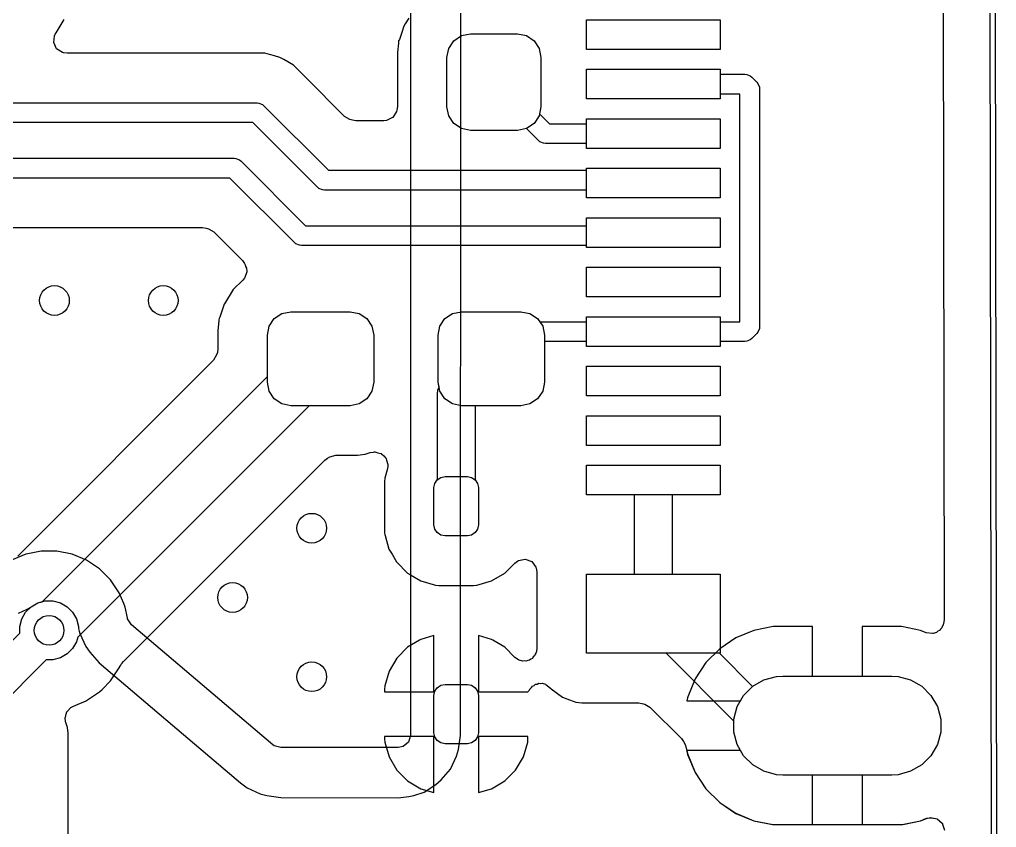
# Model space of a CAD drawing. Header units: millimetres. Extents: x 87.1 to 142.6, y -85.7 to -60.8.
# Drawn here: x 132.75 to 142.62, y -73.82 to -65.66 of the extents above; entities that cross this region are included whole.
import ezdxf

# ---------------------------------------------------------------- set-up
doc = ezdxf.new("R2010")
doc.units = ezdxf.units.MM
for name, color, linetype, true_color in [('B.Cu', 153, 'CONTINUOUS', 0x4d7fc4), ('B.Mask', 4, 'CONTINUOUS', 0x02ffee), ('Edge.Cuts', 254, 'CONTINUOUS', 0xd0d2cd), ('F.Cu', 13, 'CONTINUOUS', 0xc83434), ('F.Mask', 201, 'CONTINUOUS', 0xd864ff), ('F.Paste', 253, 'CONTINUOUS', 0xb4a09a)]:
    doc.layers.add(name, color=color, linetype=linetype, true_color=true_color)

msp = doc.modelspace()

# ---------------------------------------------------------------- linework, layer by layer
at = {"layer": 'B.Cu', "linetype": 'CONTINUOUS'}
for p, q in [((142.078247, -63.397415), (142.090156, -71.727216)), ((136.69996, -64.741144), (136.697362, -72.892846)), ((137.202862, -72.893007), (137.20546, -64.741305)), ((132.812248, -71.062014), (132.666578, -71.122352)), ((132.81226, -71.062011), (132.812248, -71.062014)), ((132.966905, -71.03125), (132.81226, -71.062011)), ((132.966908, -71.03125), (132.966905, -71.03125)), ((133.124592, -71.03125), (132.966908, -71.03125)), ((133.124595, -71.03125), (133.124592, -71.03125)), ((133.279239, -71.062011), (133.124595, -71.03125)), ((133.279251, -71.062014), (133.279239, -71.062011)), ((133.424922, -71.122352), (133.279251, -71.062014)), ((133.424935, -71.122359), (133.424922, -71.122352)), ((133.556038, -71.20996), (133.424935, -71.122359)), ((133.556042, -71.209963), (133.556038, -71.20996)), ((133.667536, -71.321457), (133.556042, -71.209963)), ((133.667539, -71.321461), (133.667536, -71.321457)), ((133.75514, -71.452564), (133.667539, -71.321461)), ((133.755147, -71.452577), (133.75514, -71.452564)), ((133.800401, -71.561832), (133.755147, -71.452577)), ((132.863122, -71.593744), (132.930945, -71.554586)), ((132.930945, -71.554586), (133.006592, -71.534317)), ((133.006592, -71.534317), (133.084908, -71.534317)), ((133.084908, -71.534317), (133.160555, -71.554586)), ((133.160555, -71.554586), (133.228378, -71.593744)), ((133.815487, -71.598253), (133.800401, -71.561832)), ((132.737933, -71.658007), (132.779247, -71.638239)), ((132.779247, -71.638239), (132.781681, -71.637109)), ((132.781681, -71.637109), (132.823407, -71.618314)), ((132.823407, -71.618314), (132.824774, -71.617444)), ((132.824774, -71.617444), (132.837768, -71.610241)), ((132.837768, -71.610241), (132.854748, -71.602117)), ((132.854748, -71.602117), (132.863122, -71.593744)), ((133.228378, -71.593744), (133.283756, -71.649122)), ((133.283756, -71.649122), (133.322914, -71.716945)), ((133.83664, -71.704596), (133.815487, -71.598253)), ((133.322914, -71.716945), (133.343183, -71.792592)), ((133.839655, -71.716587), (133.83664, -71.704596)), ((133.878056, -71.774957), (133.839655, -71.716587)), ((135.307445, -72.987004), (133.878056, -71.774957)), ((142.081292, -71.77548), (142.071672, -71.790494)), ((142.085183, -71.762158), (142.081292, -71.77548)), ((142.090156, -71.727216), (142.085183, -71.762158)), ((133.343183, -71.792592), (133.343183, -71.81357)), ((133.343183, -71.81357), (133.346397, -71.827855)), ((133.346397, -71.827855), (133.349414, -71.839852)), ((133.349414, -71.839852), (133.356181, -71.864182)), ((133.356181, -71.864182), (133.41735, -71.994416)), ((140.169304, -71.83243), (139.987334, -71.907803)), ((140.169343, -71.832421), (140.169304, -71.83243)), ((140.3625, -71.794), (140.169343, -71.832421)), ((140.362504, -71.794), (140.3625, -71.794)), ((140.761, -71.794), (140.362504, -71.794)), ((140.761, -72.294), (140.761, -71.794)), ((141.659495, -71.794), (141.261, -71.794)), ((141.261, -71.794), (141.261, -72.294)), ((141.659499, -71.794), (141.659495, -71.794)), ((141.852668, -71.832423), (141.659499, -71.794)), ((141.852676, -71.832425), (141.852668, -71.832423)), ((141.852679, -71.832426), (141.852676, -71.832425)), ((141.852681, -71.832427), (141.852679, -71.832426)), ((141.852684, -71.832428), (141.852681, -71.832427)), ((141.909657, -71.856026), (141.852684, -71.832428)), ((141.974926, -71.864177), (141.909657, -71.856026)), ((141.980084, -71.863428), (141.974926, -71.864177)), ((141.980088, -71.863427), (141.980084, -71.863428)), ((141.980089, -71.863426), (141.980088, -71.863427)), ((142.013935, -71.853437), (141.980089, -71.863426)), ((142.027393, -71.841742), (142.013935, -71.853437)), ((142.043602, -71.834312), (142.027393, -71.841742)), ((142.053219, -71.819299), (142.043602, -71.834312)), ((142.066674, -71.807608), (142.053219, -71.819299)), ((142.071672, -71.790494), (142.066674, -71.807608)), ((139.987308, -71.907818), (139.823534, -72.017249)), ((139.987325, -71.907808), (139.987308, -71.907818)), ((139.987334, -71.907803), (139.987325, -71.907808)), ((133.41735, -71.994416), (133.432373, -72.01725)), ((133.432373, -72.01725), (133.455752, -72.052787)), ((133.455752, -72.052787), (133.551129, -72.160508)), ((139.823527, -72.017255), (139.684255, -72.156527)), ((139.823533, -72.01725), (139.823527, -72.017255)), ((139.823534, -72.017249), (139.823533, -72.01725)), ((133.551129, -72.160508), (134.294219, -72.790609)), ((139.684249, -72.156534), (139.574818, -72.320308)), ((139.68425, -72.156533), (139.684249, -72.156534)), ((139.684255, -72.156527), (139.68425, -72.156533)), ((139.574803, -72.320334), (139.499431, -72.502303)), ((139.574808, -72.320325), (139.574803, -72.320334)), ((139.574818, -72.320308), (139.574808, -72.320325)), ((140.156619, -72.397323), (140.269658, -72.33206)), ((140.269658, -72.33206), (140.395737, -72.298278)), ((140.395737, -72.298278), (140.461, -72.294)), ((140.461, -72.294), (140.761, -72.294)), ((141.261, -72.294), (141.561, -72.294)), ((141.561, -72.294), (141.626263, -72.298278)), ((141.626263, -72.298278), (141.752342, -72.33206)), ((141.752342, -72.33206), (141.865381, -72.397323)), ((140.064323, -72.489619), (140.156619, -72.397323)), ((141.865381, -72.397323), (141.957677, -72.489619)), ((139.497048, -72.514284), (139.491137, -72.543999)), ((139.491137, -72.543999), (139.491138, -72.544)), ((139.491138, -72.544), (140.032926, -72.544)), ((139.499431, -72.502303), (139.497048, -72.514284)), ((140.032926, -72.544), (140.064323, -72.489619)), ((141.957677, -72.489619), (142.02294, -72.602658)), ((142.02294, -72.602658), (142.056722, -72.728737)), ((142.056722, -72.728737), (142.056722, -72.859263)), ((134.294219, -72.790609), (134.980508, -73.372547)), ((142.056722, -72.859263), (142.02294, -72.985342)), ((136.677656, -72.959879), (136.624838, -73.005617)), ((136.697362, -72.892846), (136.677656, -72.959879)), ((137.18234, -73.035416), (137.202862, -72.893007)), ((135.320568, -72.996722), (135.307445, -72.987004)), ((135.387601, -73.016428), (135.320568, -72.996722)), ((136.573322, -73.016806), (135.387601, -73.016428)), ((136.624838, -73.005617), (136.573322, -73.016806)), ((137.162634, -73.10245), (137.18234, -73.035417)), ((137.18234, -73.035417), (137.18234, -73.035416)), ((139.491138, -73.044), (139.497048, -73.073713)), ((140.032926, -73.044), (139.491138, -73.044)), ((140.064323, -73.098381), (140.032926, -73.044)), ((142.02294, -72.985342), (141.957677, -73.098381)), ((137.102822, -73.233309), (137.162634, -73.10245)), ((139.497048, -73.073713), (139.497048, -73.073715)), ((139.497048, -73.073715), (139.499431, -73.085695)), ((139.499431, -73.085695), (139.574803, -73.267664)), ((140.156619, -73.190677), (140.064323, -73.098381)), ((141.957677, -73.098381), (141.865381, -73.190677)), ((137.008568, -73.342014), (137.102822, -73.233309)), ((140.269658, -73.25594), (140.156619, -73.190677)), ((140.395737, -73.289722), (140.269658, -73.25594)), ((141.752342, -73.25594), (141.626263, -73.289722)), ((141.865381, -73.190677), (141.752342, -73.25594)), ((136.95575, -73.387752), (137.008568, -73.342014)), ((139.574803, -73.267664), (139.574808, -73.267673)), ((139.574808, -73.267673), (139.574818, -73.26769)), ((139.574818, -73.26769), (139.684249, -73.431464)), ((140.461, -73.294), (140.395737, -73.289722)), ((140.761, -73.294), (140.461, -73.294)), ((140.761, -73.794), (140.761, -73.294)), ((141.561, -73.294), (141.261, -73.294)), ((141.261, -73.294), (141.261, -73.794)), ((141.626263, -73.289722), (141.561, -73.294)), ((134.980508, -73.372547), (134.980516, -73.372553)), ((134.980516, -73.372553), (134.980518, -73.372555)), ((134.980518, -73.372555), (135.006612, -73.393243)), ((135.006612, -73.393243), (135.019735, -73.402961)), ((135.019735, -73.402961), (135.047138, -73.421888)), ((135.047138, -73.421888), (135.177997, -73.4817)), ((136.834686, -73.465502), (136.95575, -73.387752)), ((139.684249, -73.431464), (139.68425, -73.431465)), ((139.68425, -73.431465), (139.684255, -73.431471)), ((139.684255, -73.431471), (139.823527, -73.570743)), ((135.177997, -73.4817), (135.24503, -73.501406)), ((135.24503, -73.501406), (135.245031, -73.501406)), ((135.245031, -73.501406), (135.38744, -73.521928)), ((135.38744, -73.521928), (136.573161, -73.522306)), ((136.573161, -73.522306), (136.680612, -73.510789)), ((136.680612, -73.510789), (136.732128, -73.4996)), ((136.732128, -73.4996), (136.834686, -73.465502)), ((139.823527, -73.570743), (139.823533, -73.570748)), ((139.823533, -73.570748), (139.823537, -73.570751)), ((139.823537, -73.570751), (139.987315, -73.680185)), ((139.987315, -73.680185), (139.987328, -73.680192)), ((139.987328, -73.680192), (139.98733, -73.680192)), ((139.98733, -73.680192), (139.987334, -73.680195)), ((139.987334, -73.680195), (140.095669, -73.725068)), ((140.095669, -73.725068), (140.169306, -73.755569)), ((141.852685, -73.755571), (141.905258, -73.733794)), ((141.905258, -73.733794), (141.939444, -73.725068)), ((141.939444, -73.725068), (141.95325, -73.723584)), ((141.95325, -73.723584), (142.022008, -73.735988)), ((142.022008, -73.735988), (142.073143, -73.783592)), ((140.169306, -73.755569), (140.169318, -73.755572)), ((140.169318, -73.755572), (140.354862, -73.792479)), ((140.354862, -73.792479), (140.359533, -73.793408)), ((140.359533, -73.793408), (140.361768, -73.793909)), ((140.361768, -73.793909), (140.362506, -73.794)), ((140.362506, -73.794), (140.362508, -73.794)), ((140.362508, -73.794), (140.761, -73.794)), ((141.261, -73.794), (141.659492, -73.794)), ((141.659492, -73.794), (141.659493, -73.794)), ((141.659493, -73.794), (141.664401, -73.793203)), ((141.664401, -73.793203), (141.66713, -73.79248)), ((141.66713, -73.79248), (141.852681, -73.755572)), ((141.852681, -73.755572), (141.852685, -73.755571)), ((142.073143, -73.783592), (142.07583, -73.78812)), ((142.07583, -73.78812), (142.093193, -73.851224))]:
    msp.add_line(p, q, dxfattribs=at)
at = {"layer": 'B.Cu'}
for centre in [(133.1, -68.5), (134.2, -68.5), (135.7, -70.8), (134.9, -71.5), (133.04575, -71.83175), (135.7, -72.3)]:
    msp.add_circle(centre, 0.15, dxfattribs=at)
at = {"layer": 'B.Mask', "linetype": 'CONTINUOUS'}
for p, q in [((140.156619, -72.397323), (140.269658, -72.33206)), ((140.269658, -72.33206), (140.395737, -72.298278)), ((140.395737, -72.298278), (140.461, -72.294)), ((140.461, -72.294), (141.561, -72.294)), ((141.561, -72.294), (141.626263, -72.298278)), ((141.626263, -72.298278), (141.752342, -72.33206)), ((141.752342, -72.33206), (141.865381, -72.397323)), ((140.064323, -72.489619), (140.156619, -72.397323)), ((141.865381, -72.397323), (141.957677, -72.489619)), ((139.99906, -72.602658), (140.064323, -72.489619)), ((141.957677, -72.489619), (142.02294, -72.602658)), ((139.965278, -72.728737), (139.99906, -72.602658)), ((142.02294, -72.602658), (142.056722, -72.728737)), ((139.965278, -72.859263), (139.965278, -72.728737)), ((142.056722, -72.728737), (142.056722, -72.859263)), ((139.99906, -72.985342), (139.965278, -72.859263)), ((142.056722, -72.859263), (142.02294, -72.985342)), ((140.064323, -73.098381), (139.99906, -72.985342)), ((142.02294, -72.985342), (141.957677, -73.098381)), ((140.156619, -73.190677), (140.064323, -73.098381)), ((141.957677, -73.098381), (141.865381, -73.190677)), ((140.269658, -73.25594), (140.156619, -73.190677)), ((140.395737, -73.289722), (140.269658, -73.25594)), ((141.752342, -73.25594), (141.626263, -73.289722)), ((141.865381, -73.190677), (141.752342, -73.25594)), ((140.461, -73.294), (140.395737, -73.289722)), ((141.561, -73.294), (140.461, -73.294)), ((141.626263, -73.289722), (141.561, -73.294))]:
    msp.add_line(p, q, dxfattribs=at)
at = {"layer": 'Edge.Cuts', "linetype": 'CONTINUOUS'}
for p, q in [((142.569856, -74.663692), (142.551428, -61.774053)), ((142.601428, -61.773981), (142.619856, -74.66362))]:
    msp.add_line(p, q, dxfattribs=at)
at = {"layer": 'F.Cu', "linetype": 'CONTINUOUS'}
for p, q in [((136.679688, -65.649575), (136.645454, -65.705078)), ((133.115887, -65.796118), (133.196507, -65.659797)), ((136.630088, -65.729993), (136.605829, -65.803204)), ((136.630091, -65.729985), (136.630088, -65.729993)), ((136.645454, -65.705078), (136.630091, -65.729985)), ((138.476, -65.964), (138.476, -65.664)), ((138.476, -65.664), (139.826, -65.664)), ((139.826, -65.664), (139.826, -65.964)), ((133.093106, -65.892856), (133.101691, -65.826786)), ((133.101691, -65.826786), (133.108479, -65.810787)), ((133.108479, -65.810787), (133.115887, -65.796118)), ((136.605828, -65.803206), (136.586123, -65.862668)), ((136.605829, -65.803204), (136.605828, -65.803206)), ((137.135562, -65.876062), (137.212613, -65.824579)), ((137.212613, -65.824579), (137.3035, -65.8065)), ((137.3035, -65.8065), (137.7785, -65.8065)), ((137.7785, -65.8065), (137.869387, -65.824579)), ((137.869387, -65.824579), (137.946438, -65.876062)), ((133.122129, -65.956413), (133.093106, -65.892856)), ((136.575184, -65.900021), (136.5655, -65.994805)), ((136.575367, -65.896419), (136.575184, -65.900021)), ((136.57619, -65.890173), (136.575367, -65.896419)), ((136.577677, -65.875611), (136.57619, -65.890173)), ((136.586123, -65.862668), (136.577677, -65.875611)), ((137.084079, -65.953113), (137.135562, -65.876062)), ((137.946438, -65.876062), (137.997921, -65.953113)), ((133.180906, -65.994188), (133.122129, -65.956413)), ((133.192784, -65.997676), (133.180906, -65.994188)), ((133.227719, -66.0027), (133.192784, -65.997676)), ((133.227722, -66.0027), (133.227719, -66.002699)), ((133.227719, -66.002699), (133.227719, -66.0027)), ((135.058158, -66.0027), (133.227722, -66.0027)), ((135.058221, -66.002699), (135.058158, -66.0027)), ((135.225834, -66.002699), (135.058221, -66.002699)), ((135.225835, -66.002699), (135.225834, -66.002699)), ((135.274247, -66.015671), (135.225835, -66.002699)), ((135.32266, -66.028643), (135.274247, -66.015671)), ((135.378556, -66.04362), (135.32266, -66.028642)), ((135.32266, -66.028642), (135.32266, -66.028643)), ((135.378561, -66.043622), (135.378556, -66.04362)), ((135.41926, -66.067119), (135.378561, -66.043622)), ((136.5655, -65.994805), (136.5655, -66.541674)), ((137.066, -66.044), (137.084079, -65.953113)), ((137.066, -66.544), (137.066, -66.044)), ((137.997921, -65.953113), (138.016, -66.044)), ((138.016, -66.044), (138.016, -66.544)), ((139.826, -65.964), (138.476, -65.964)), ((135.41928, -66.067131), (135.41926, -66.067119)), ((135.515494, -66.12268), (135.41928, -66.067131)), ((135.515495, -66.122681), (135.515494, -66.12268)), ((135.605559, -66.212745), (135.515495, -66.122681)), ((135.638697, -66.245883), (135.605559, -66.212745)), ((135.638706, -66.245893), (135.638697, -66.245883)), ((136.032583, -66.639769), (135.638706, -66.245893)), ((138.476, -66.464), (138.476, -66.164)), ((138.476, -66.164), (139.826, -66.164)), ((139.826, -66.164), (139.826, -66.214)), ((139.826, -66.214), (140.076, -66.214)), ((140.076, -66.214), (140.095509, -66.215921)), ((140.095509, -66.215921), (140.131557, -66.230853)), ((140.131557, -66.230853), (140.146711, -66.243289)), ((140.146711, -66.243289), (140.196711, -66.29329)), ((140.196711, -66.29329), (140.209147, -66.308443)), ((140.209147, -66.308443), (140.224079, -66.344491)), ((140.224079, -66.344491), (140.226, -66.364)), ((140.026, -66.414), (139.826, -66.414)), ((139.826, -66.414), (139.826, -66.464)), ((140.026, -68.714), (140.026, -66.414)), ((140.226, -66.364), (140.226, -68.764)), ((130.6954, -66.5032), (135.146778, -66.5032)), ((135.146778, -66.5032), (135.166287, -66.505121)), ((135.166287, -66.505121), (135.202335, -66.520053)), ((135.202335, -66.520053), (135.217489, -66.532489)), ((135.217489, -66.532489), (135.868999, -67.184)), ((136.5655, -66.541674), (136.560477, -66.576608)), ((139.826, -66.464), (138.476, -66.464)), ((136.085328, -66.671065), (136.032583, -66.639769)), ((136.556074, -66.591603), (136.518329, -66.650355)), ((136.560477, -66.576608), (136.556074, -66.591603)), ((137.084079, -66.634887), (137.066, -66.544)), ((137.135562, -66.711938), (137.084079, -66.634887)), ((138.016, -66.544), (138.002133, -66.613711)), ((138.002133, -66.613711), (138.102422, -66.714)), ((135.105356, -66.7032), (130.6954, -66.7032)), ((135.756868, -67.354711), (135.105356, -66.7032)), ((136.11057, -66.678477), (136.085328, -66.671065)), ((136.145505, -66.6835), (136.11057, -66.678477)), ((136.145506, -66.6835), (136.145505, -66.683499)), ((136.145505, -66.683499), (136.145505, -66.6835)), ((136.428169, -66.6835), (136.145506, -66.6835)), ((136.454537, -66.680664), (136.428169, -66.6835)), ((136.462096, -66.679019), (136.454537, -66.680664)), ((136.51696, -66.651542), (136.462096, -66.679019)), ((136.518329, -66.650355), (136.51696, -66.651542)), ((137.212613, -66.763421), (137.135562, -66.711938)), ((138.102422, -66.714), (138.476, -66.714)), ((138.476, -66.714), (138.476, -66.664)), ((138.476, -66.664), (139.826, -66.664)), ((139.826, -66.664), (139.826, -66.964)), ((137.3035, -66.7815), (137.212613, -66.763421)), ((137.7785, -66.7815), (137.3035, -66.7815)), ((137.869063, -66.763485), (137.7785, -66.7815)), ((137.990289, -66.884711), (137.869063, -66.763485)), ((138.005443, -66.897147), (137.990289, -66.884711)), ((138.041491, -66.912079), (138.005443, -66.897147)), ((138.061, -66.914), (138.041491, -66.912079)), ((138.476, -66.914), (138.061, -66.914)), ((138.476, -66.964), (138.476, -66.914)), ((139.826, -66.964), (138.476, -66.964)), ((130.6954, -67.0632), (134.914818, -67.0632)), ((134.914818, -67.0632), (134.934327, -67.065121)), ((134.934327, -67.065121), (134.970375, -67.080053)), ((134.970375, -67.080053), (134.985529, -67.092489)), ((134.985529, -67.092489), (135.637039, -67.744)), ((135.868999, -67.184), (138.476, -67.184)), ((138.476, -67.184), (138.476, -67.164)), ((138.476, -67.164), (139.826, -67.164)), ((139.826, -67.164), (139.826, -67.464)), ((134.873396, -67.2632), (130.6954, -67.2632)), ((135.524908, -67.914711), (134.873396, -67.2632)), ((135.772021, -67.367148), (135.756868, -67.354711)), ((135.808069, -67.382079), (135.772021, -67.367148)), ((135.827578, -67.384), (135.808069, -67.382079)), ((138.476, -67.384), (135.827578, -67.384)), ((138.476, -67.464), (138.476, -67.384)), ((139.826, -67.464), (138.476, -67.464)), ((138.476, -67.744), (138.476, -67.664)), ((138.476, -67.664), (139.826, -67.664)), ((139.826, -67.664), (139.826, -67.964)), ((132.322653, -67.7637), (134.596891, -67.7637)), ((134.596891, -67.7637), (134.631823, -67.768721)), ((134.631823, -67.768721), (134.657067, -67.776134)), ((134.657067, -67.776134), (134.709813, -67.80743)), ((134.709813, -67.80743), (134.999056, -68.096674)), ((135.637039, -67.744), (138.476, -67.744)), ((135.540061, -67.927148), (135.524908, -67.914711)), ((135.576109, -67.942079), (135.540061, -67.927148)), ((135.595618, -67.944), (135.576109, -67.942079)), ((138.476, -67.944), (135.595618, -67.944)), ((138.476, -67.964), (138.476, -67.944)), ((139.826, -67.964), (138.476, -67.964)), ((134.999056, -68.096674), (135.020206, -68.124927)), ((135.020206, -68.124927), (135.027699, -68.138649)), ((135.042424, -68.208722), (135.023055, -68.266921)), ((135.027699, -68.138649), (135.031488, -68.156066)), ((135.031488, -68.156066), (135.040033, -68.171712)), ((135.040033, -68.171712), (135.042553, -68.206917)), ((135.042553, -68.206917), (135.042424, -68.208722)), ((138.476, -68.464), (138.476, -68.164)), ((138.476, -68.164), (139.826, -68.164)), ((139.826, -68.164), (139.826, -68.464)), ((135.002238, -68.294072), (134.906659, -68.389651)), ((135.018872, -68.27343), (135.002238, -68.294072)), ((135.023055, -68.266921), (135.018872, -68.27343)), ((134.906659, -68.389651), (134.817931, -68.533502)), ((139.826, -68.464), (138.476, -68.464)), ((134.802097, -68.578718), (134.772124, -68.669167)), ((134.816088, -68.536493), (134.802097, -68.578715)), ((134.802097, -68.578715), (134.802097, -68.578718)), ((134.816091, -68.536485), (134.816088, -68.536493)), ((134.817931, -68.533502), (134.816091, -68.536485)), ((135.398613, -68.631079), (135.4895, -68.613)), ((135.4895, -68.613), (136.0895, -68.613)), ((136.0895, -68.613), (136.180387, -68.631079)), ((137.123613, -68.631079), (137.2145, -68.613)), ((137.2145, -68.613), (137.8145, -68.613)), ((137.8145, -68.613), (137.905387, -68.631079)), ((134.761184, -68.706521), (134.7515, -68.801305)), ((134.761367, -68.702919), (134.761184, -68.706521)), ((134.76219, -68.696673), (134.761367, -68.702919)), ((134.763677, -68.682112), (134.76219, -68.696673)), ((134.772124, -68.669167), (134.763677, -68.682112)), ((135.270079, -68.759613), (135.321562, -68.682562)), ((135.321562, -68.682562), (135.398613, -68.631079)), ((136.180387, -68.631079), (136.257438, -68.682562)), ((136.257438, -68.682562), (136.308921, -68.759613)), ((136.995079, -68.759613), (137.046562, -68.682562)), ((137.046562, -68.682562), (137.123613, -68.631079)), ((137.905387, -68.631079), (137.982438, -68.682562)), ((137.982438, -68.682562), (138.003444, -68.714)), ((138.003444, -68.714), (138.476, -68.714)), ((138.476, -68.714), (138.476, -68.664)), ((138.476, -68.664), (139.826, -68.664)), ((139.826, -68.664), (139.826, -68.714)), ((139.826, -68.714), (140.026, -68.714)), ((134.7515, -68.801305), (134.7515, -68.989782)), ((135.252, -68.8505), (135.270079, -68.759613)), ((136.308921, -68.759613), (136.327, -68.8505)), ((136.977, -68.8505), (136.995079, -68.759613)), ((140.224079, -68.783509), (140.209147, -68.819557)), ((140.226, -68.764), (140.224079, -68.783509)), ((135.252, -69.26629), (135.252, -68.8505)), ((136.327, -68.8505), (136.327, -69.3255)), ((136.977, -69.3255), (136.977, -68.8505)), ((140.095509, -68.912079), (140.076, -68.914)), ((140.131557, -68.897147), (140.095509, -68.912079)), ((140.146711, -68.884711), (140.131557, -68.897147)), ((140.196711, -68.83471), (140.146711, -68.884711)), ((140.209147, -68.819557), (140.196711, -68.83471)), ((134.7515, -68.989785), (134.746476, -69.024719)), ((134.7515, -68.989782), (134.751499, -68.989784)), ((134.751499, -68.989784), (134.7515, -68.989785)), ((138.476, -68.914), (138.052, -68.914)), ((138.052, -68.914), (138.052, -69.3255)), ((138.476, -68.964), (138.476, -68.914)), ((139.826, -68.964), (138.476, -68.964)), ((140.076, -68.914), (139.826, -68.914)), ((139.826, -68.914), (139.826, -68.964)), ((134.707769, -69.102704), (132.72943, -71.081042)), ((134.739064, -69.04996), (134.707769, -69.102704)), ((134.746476, -69.024719), (134.739064, -69.04996)), ((138.476, -69.464), (138.476, -69.164)), ((138.476, -69.164), (139.826, -69.164)), ((139.826, -69.164), (139.826, -69.464)), ((132.975694, -71.542595), (135.252, -69.26629)), ((136.327, -69.3255), (136.308921, -69.416387)), ((136.9695, -69.4425), (136.97316, -69.405335)), ((136.97316, -69.405335), (136.986482, -69.373171)), ((136.986482, -69.373171), (136.977, -69.3255)), ((138.052, -69.3255), (138.033921, -69.416387)), ((136.257438, -69.493438), (136.180387, -69.544921)), ((136.308921, -69.416387), (136.257438, -69.493438)), ((136.9695, -70.309914), (136.9695, -69.4425)), ((137.982438, -69.493438), (137.905387, -69.544921)), ((138.033921, -69.416387), (137.982438, -69.493438)), ((139.826, -69.464), (138.476, -69.464)), ((135.67371, -69.563), (133.334904, -71.901805)), ((136.0895, -69.563), (135.67371, -69.563)), ((136.180387, -69.544921), (136.0895, -69.563)), ((137.8145, -69.563), (137.3505, -69.563)), ((137.3505, -69.563), (137.3505, -70.309914)), ((137.905387, -69.544921), (137.8145, -69.563)), ((138.476, -69.964), (138.476, -69.664)), ((138.476, -69.664), (139.826, -69.664)), ((139.826, -69.664), (139.826, -69.964)), ((139.826, -69.964), (138.476, -69.964)), ((135.832103, -70.112419), (135.860354, -70.091272)), ((135.860354, -70.091272), (135.883444, -70.078665)), ((135.883444, -70.078665), (135.942867, -70.063499)), ((135.942867, -70.063499), (136.13867, -70.063499)), ((136.13867, -70.063499), (136.138676, -70.063499)), ((136.138676, -70.063499), (136.138684, -70.063498)), ((136.138684, -70.063498), (136.138687, -70.063498)), ((136.138687, -70.063498), (136.162925, -70.061022)), ((136.162925, -70.061022), (136.239753, -70.053174)), ((136.239753, -70.053174), (136.289079, -70.036827)), ((136.289079, -70.036827), (136.323693, -70.030613)), ((136.323693, -70.030613), (136.33446, -70.030243)), ((136.33446, -70.030243), (136.334559, -70.030228)), ((136.334559, -70.030228), (136.33795, -70.030109)), ((136.33795, -70.030109), (136.368652, -70.037958)), ((136.368652, -70.037958), (136.399726, -70.044118)), ((136.399726, -70.044118), (136.402247, -70.046547)), ((136.402247, -70.046547), (136.405643, -70.047416)), ((136.405643, -70.047416), (136.42723, -70.070622)), ((136.42723, -70.070622), (136.445376, -70.088107)), ((136.445376, -70.088107), (136.446767, -70.087214)), ((136.446767, -70.087214), (136.449302, -70.091159)), ((136.449302, -70.091159), (136.449601, -70.092179)), ((136.449601, -70.092179), (136.450038, -70.0926)), ((136.450202, -70.092888), (136.449865, -70.093079)), ((136.449865, -70.093079), (136.450669, -70.095818)), ((136.450038, -70.0926), (136.450202, -70.092888)), ((136.450669, -70.095818), (136.453232, -70.098573)), ((133.796454, -72.148068), (135.832103, -70.112419)), ((136.453232, -70.098573), (136.45601, -70.114011)), ((136.45601, -70.114011), (136.468983, -70.1582)), ((136.465314, -70.192753), (136.461628, -70.209877)), ((136.467746, -70.175662), (136.465314, -70.192753)), ((136.468983, -70.1582), (136.467746, -70.175662)), ((138.476, -70.464), (138.476, -70.164)), ((138.476, -70.164), (139.826, -70.164)), ((139.826, -70.164), (139.826, -70.464)), ((136.437234, -70.293846), (136.4345, -70.328583)), ((136.437236, -70.293837), (136.437234, -70.293843)), ((136.437234, -70.293843), (136.437234, -70.293846)), ((136.461628, -70.209877), (136.437236, -70.293837)), ((136.4345, -70.328583), (136.4345, -70.827407)), ((136.935, -70.3905), (136.943564, -70.347448)), ((136.935, -70.7655), (136.935, -70.3905)), ((136.943564, -70.347448), (136.96795, -70.31095)), ((136.96795, -70.31095), (136.9695, -70.309914)), ((137.3505, -70.309914), (137.35205, -70.31095)), ((137.35205, -70.31095), (137.376436, -70.347448)), ((137.376436, -70.347448), (137.385, -70.3905)), ((137.385, -70.3905), (137.385, -70.7655)), ((138.9605, -70.464), (138.476, -70.464)), ((138.9605, -71.264), (138.9605, -70.464)), ((139.826, -70.464), (139.3415, -70.464)), ((139.3415, -70.464), (139.3415, -71.264)), ((136.943564, -70.808552), (136.935, -70.7655)), ((137.385, -70.7655), (137.376436, -70.808552)), ((136.4345, -70.827407), (136.436328, -70.850646)), ((136.436328, -70.850646), (136.436329, -70.850652)), ((136.436329, -70.850652), (136.437234, -70.862152)), ((136.437234, -70.862152), (136.437234, -70.862155)), ((136.437234, -70.862155), (136.437235, -70.862156)), ((136.437235, -70.862156), (136.440812, -70.874471)), ((136.440812, -70.874471), (136.440814, -70.874477)), ((136.440814, -70.874477), (136.480443, -71.010882)), ((136.96795, -70.84505), (136.943564, -70.808552)), ((137.004448, -70.869436), (136.96795, -70.84505)), ((137.0475, -70.878), (137.004448, -70.869436)), ((137.2725, -70.878), (137.0475, -70.878)), ((137.315552, -70.869436), (137.2725, -70.878)), ((137.35205, -70.84505), (137.315552, -70.869436)), ((137.376436, -70.808552), (137.35205, -70.84505)), ((136.480443, -71.010882), (136.480445, -71.010888)), ((136.480445, -71.010888), (136.51133, -71.063111)), ((136.51133, -71.063111), (136.557448, -71.141094)), ((136.557448, -71.141094), (136.559282, -71.144194)), ((136.559282, -71.144194), (136.559289, -71.144203)), ((136.559289, -71.144203), (136.668796, -71.25371)), ((137.651198, -71.253715), (137.751219, -71.153693)), ((137.751219, -71.153693), (137.779467, -71.132548)), ((137.779467, -71.132548), (137.789396, -71.127126)), ((137.789396, -71.127126), (137.857669, -71.112277)), ((137.857669, -71.112277), (137.923133, -71.136697)), ((137.923133, -71.136697), (137.964999, -71.192622)), ((136.668796, -71.25371), (136.668805, -71.253717)), ((136.668805, -71.253717), (136.697664, -71.270784)), ((136.697664, -71.270784), (136.802113, -71.332555)), ((137.517887, -71.332555), (137.651198, -71.253715)), ((137.964999, -71.192622), (137.96768, -71.199809)), ((137.96768, -71.199809), (137.9755, -71.243148)), ((137.9755, -71.243148), (137.9755, -72.010102)), ((138.476, -72.064), (138.476, -71.264)), ((138.476, -71.264), (138.9605, -71.264)), ((139.3415, -71.264), (139.826, -71.264)), ((139.826, -71.264), (139.826, -72.064)), ((136.802113, -71.332555), (136.950844, -71.375765)), ((136.950844, -71.375765), (136.985595, -71.3785)), ((136.985595, -71.3785), (137.334404, -71.378499)), ((137.334404, -71.378499), (137.369156, -71.375765)), ((137.369156, -71.375765), (137.517887, -71.332555)), ((132.863122, -71.593744), (132.930945, -71.554586)), ((132.930945, -71.554586), (132.975694, -71.542595)), ((132.768586, -71.716945), (132.807744, -71.649122)), ((132.807744, -71.649122), (132.863122, -71.593744)), ((132.748317, -71.792592), (132.768586, -71.716945)), ((132.043296, -72.564796), (132.748317, -71.859775)), ((132.748317, -71.859775), (132.748317, -71.792592)), ((133.322914, -71.946555), (133.283756, -72.014378)), ((133.334904, -71.901805), (133.322914, -71.946555)), ((136.78883, -71.931882), (136.66911, -72.002684)), ((136.788867, -71.931858), (136.78883, -71.931882)), ((136.802313, -71.923906), (136.788867, -71.931858)), ((136.934999, -71.885357), (136.802313, -71.923906)), ((136.935, -71.885357), (136.934999, -71.885357)), ((136.935, -72.453), (136.935, -71.885357)), ((137.517685, -71.923906), (137.385, -71.885356)), ((137.385, -71.885356), (137.385, -71.885357)), ((137.385, -71.885357), (137.385, -72.453)), ((137.531161, -71.931876), (137.517685, -71.923906)), ((137.531169, -71.931882), (137.531161, -71.931876)), ((137.650872, -72.002674), (137.531169, -71.931882)), ((133.228378, -72.069756), (133.160555, -72.108914)), ((133.283756, -72.014378), (133.228378, -72.069756)), ((136.669099, -72.002692), (136.559692, -72.112099)), ((136.669104, -72.002688), (136.669099, -72.002692)), ((136.66911, -72.002684), (136.669104, -72.002688)), ((137.650878, -72.002678), (137.650872, -72.002674)), ((137.650885, -72.002682), (137.650878, -72.002678)), ((137.650894, -72.002688), (137.650885, -72.002682)), ((137.753659, -72.105453), (137.650894, -72.002688)), ((137.957651, -72.070888), (137.952631, -72.08799)), ((137.967289, -72.055893), (137.957651, -72.070888)), ((137.970476, -72.04504), (137.967289, -72.055893)), ((137.9755, -72.010102), (137.970476, -72.04504)), ((139.281592, -72.064), (138.476, -72.064)), ((139.965278, -72.747686), (139.281592, -72.064)), ((139.826, -72.064), (139.820408, -72.064)), ((139.820408, -72.064), (140.155175, -72.398767)), ((133.017725, -72.129183), (132.3685, -72.778408)), ((133.084908, -72.129183), (133.017725, -72.129183)), ((133.160555, -72.108914), (133.084908, -72.129183)), ((133.777923, -72.171516), (133.781037, -72.166854)), ((133.781037, -72.166854), (133.796454, -72.148068)), ((136.559684, -72.11211), (136.480907, -72.245313)), ((136.559688, -72.112104), (136.559684, -72.11211)), ((136.559692, -72.112099), (136.559688, -72.112104)), ((137.789829, -72.130565), (137.753659, -72.105453)), ((137.796808, -72.133752), (137.789829, -72.130565)), ((137.830671, -72.143694), (137.796808, -72.133752)), ((137.848313, -72.141156), (137.830671, -72.143694)), ((137.865957, -72.143693), (137.848313, -72.141156)), ((137.882178, -72.136285), (137.865957, -72.143693)), ((137.899829, -72.133747), (137.882178, -72.136285)), ((137.913298, -72.122074), (137.899829, -72.133747)), ((137.929514, -72.11467), (137.913298, -72.122074)), ((137.939156, -72.099666), (137.929514, -72.11467)), ((137.952631, -72.08799), (137.939156, -72.099666)), ((133.667539, -72.342039), (133.755144, -72.210929)), ((133.755144, -72.210929), (133.762254, -72.193761)), ((133.762254, -72.193761), (133.768537, -72.184125)), ((133.768537, -72.184125), (133.772731, -72.180538)), ((133.772731, -72.180538), (133.773832, -72.178773)), ((133.773308, -72.178423), (133.777921, -72.171517)), ((133.773832, -72.178773), (133.773308, -72.178423)), ((133.777921, -72.171517), (133.777923, -72.171516)), ((136.480897, -72.245345), (136.437736, -72.393906)), ((136.480907, -72.245313), (136.480897, -72.245345)), ((133.580938, -72.42864), (133.667539, -72.342039)), ((137.9783, -72.373889), (137.994482, -72.366491)), ((137.994482, -72.366491), (138.012164, -72.369025)), ((138.012164, -72.369025), (138.029847, -72.366485)), ((138.029847, -72.366485), (138.063572, -72.376392)), ((140.156619, -72.397323), (140.269658, -72.33206)), ((140.269658, -72.33206), (140.395737, -72.298278)), ((140.395737, -72.298278), (140.461, -72.294)), ((140.461, -72.294), (141.561, -72.294)), ((141.561, -72.294), (141.626263, -72.298278)), ((141.626263, -72.298278), (141.752342, -72.33206)), ((141.752342, -72.33206), (141.865381, -72.397323)), ((133.474836, -72.507797), (133.556039, -72.453539)), ((133.556039, -72.453539), (133.580938, -72.42864)), ((136.435094, -72.427451), (136.435, -72.42864)), ((136.435, -72.42864), (136.435, -72.453)), ((136.435, -72.453), (136.935, -72.453)), ((136.437732, -72.393924), (136.435094, -72.427451)), ((136.437733, -72.393919), (136.437732, -72.393924)), ((136.437736, -72.393906), (136.437733, -72.393919)), ((137.385, -72.453), (137.884999, -72.453)), ((137.884999, -72.453), (137.885, -72.452999)), ((137.885, -72.452999), (137.897155, -72.440843)), ((137.897155, -72.440843), (137.905101, -72.427451)), ((137.905101, -72.427451), (137.906143, -72.428069)), ((137.906143, -72.428069), (137.907877, -72.422168)), ((137.907877, -72.422168), (137.921326, -72.410516)), ((137.921326, -72.410516), (137.930939, -72.395545)), ((137.930939, -72.395545), (137.947184, -72.388117)), ((137.947184, -72.388117), (137.960687, -72.37642)), ((137.960687, -72.37642), (137.9783, -72.373889)), ((138.063572, -72.376392), (138.063638, -72.376402)), ((138.063638, -72.376402), (138.066806, -72.377848)), ((138.066806, -72.377848), (138.11453, -72.416305)), ((138.11453, -72.416305), (138.117882, -72.420781)), ((138.117882, -72.420781), (138.117898, -72.420824)), ((138.117898, -72.420824), (138.117908, -72.420817)), ((138.117908, -72.420817), (138.11845, -72.421542)), ((138.11845, -72.421542), (138.118453, -72.421544)), ((138.118453, -72.421544), (138.118455, -72.421547)), ((138.118455, -72.421547), (138.233664, -72.507793)), ((140.155175, -72.398767), (140.156619, -72.397323)), ((141.865381, -72.397323), (141.957677, -72.489619)), ((133.363724, -72.566496), (133.373477, -72.562456)), ((133.373477, -72.562456), (133.420901, -72.542812)), ((133.420901, -72.542812), (133.424035, -72.541643)), ((133.424035, -72.541643), (133.424661, -72.541323)), ((133.424661, -72.541323), (133.474836, -72.507797)), ((138.233664, -72.507793), (138.233671, -72.507797)), ((138.233671, -72.507797), (138.278618, -72.524561)), ((138.278618, -72.524561), (138.368517, -72.558091)), ((138.368517, -72.558091), (138.428127, -72.5645)), ((138.428127, -72.5645), (139.005088, -72.564499)), ((139.005088, -72.564499), (139.037407, -72.569146)), ((141.957677, -72.489619), (142.02294, -72.602658)), ((133.219766, -72.680085), (133.226522, -72.656092)), ((133.22539, -72.655476), (133.225876, -72.654584)), ((133.226522, -72.656092), (133.22539, -72.655476)), ((133.225876, -72.654584), (133.227424, -72.652889)), ((133.227424, -72.652889), (133.227984, -72.650901)), ((133.227984, -72.650901), (133.227996, -72.650882)), ((133.227996, -72.650882), (133.229233, -72.64891)), ((133.229233, -72.64891), (133.230394, -72.649638)), ((133.230394, -72.649638), (133.265878, -72.610804)), ((133.265878, -72.610804), (133.270619, -72.607636)), ((133.270619, -72.607636), (133.29204, -72.596187)), ((133.29204, -72.596187), (133.363721, -72.566497)), ((133.363721, -72.566497), (133.363723, -72.566496)), ((133.363723, -72.566496), (133.363724, -72.566496)), ((139.037407, -72.569146), (139.040022, -72.569522)), ((139.040022, -72.569522), (139.065259, -72.576932)), ((139.065259, -72.576932), (139.118006, -72.608228)), ((139.118006, -72.608228), (139.43574, -72.925962)), ((142.02294, -72.602658), (142.056722, -72.728737)), ((133.208811, -72.721203), (133.209217, -72.712987)), ((133.212408, -72.744407), (133.208811, -72.721203)), ((133.209217, -72.712987), (133.210485, -72.713049)), ((133.210485, -72.713049), (133.21541, -72.695557)), ((133.211764, -72.754894), (133.212408, -72.744407)), ((133.213598, -72.762936), (133.211764, -72.754894)), ((133.232091, -72.812517), (133.213598, -72.762936)), ((133.21541, -72.695557), (133.21605, -72.685156)), ((133.21605, -72.685156), (133.219766, -72.680085)), ((139.965278, -72.859263), (139.965278, -72.747686)), ((142.056722, -72.728737), (142.056722, -72.859263)), ((133.238499, -72.872128), (133.232091, -72.812517)), ((139.99906, -72.985342), (139.965278, -72.859263)), ((142.056722, -72.859263), (142.02294, -72.985342)), ((133.238499, -72.92737), (133.238499, -72.872128)), ((133.2385, -75.847873), (133.238499, -72.92737)), ((136.935, -72.903), (136.435001, -72.903)), ((136.435001, -72.903), (136.435001, -72.92737)), ((136.435001, -72.92737), (136.437732, -72.962072)), ((136.935, -73.47064), (136.935, -72.903)), ((137.885, -72.903), (137.385, -72.903)), ((137.385, -72.903), (137.385, -73.47064)), ((137.882267, -72.962073), (137.884999, -72.927359)), ((137.884999, -72.927359), (137.885, -72.927346)), ((137.885, -72.927346), (137.885, -72.903)), ((139.43574, -72.925962), (139.456891, -72.954216)), ((139.456891, -72.954216), (139.472778, -72.983311)), ((136.437732, -72.962072), (136.437732, -72.962076)), ((136.437732, -72.962076), (136.437733, -72.962078)), ((136.437733, -72.962078), (136.443902, -72.983311)), ((136.443902, -72.983311), (136.480902, -73.11067)), ((137.839093, -73.110681), (137.882265, -72.962084)), ((137.882265, -72.962084), (137.882267, -72.962073)), ((139.472778, -72.983311), (139.485563, -73.018546)), ((139.485563, -73.018546), (139.498945, -73.085822)), ((140.064323, -73.098381), (139.99906, -72.985342)), ((142.02294, -72.985342), (141.957677, -73.098381)), ((136.480902, -73.11067), (136.480907, -73.110685)), ((136.480907, -73.110685), (136.559684, -73.243888)), ((137.760317, -73.243885), (137.839092, -73.110684)), ((137.839092, -73.110684), (137.839093, -73.110681)), ((139.498945, -73.085822), (139.498946, -73.085826)), ((139.498946, -73.085826), (139.498947, -73.085829)), ((139.498947, -73.085829), (139.49895, -73.085839)), ((139.49895, -73.085839), (139.498953, -73.085847)), ((139.498953, -73.085847), (139.498958, -73.085861)), ((139.498958, -73.085861), (139.57436, -73.2679)), ((140.156619, -73.190677), (140.064323, -73.098381)), ((141.957677, -73.098381), (141.865381, -73.190677)), ((136.559684, -73.243888), (136.559688, -73.243894)), ((136.559688, -73.243894), (136.559692, -73.243899)), ((136.559692, -73.243899), (136.669099, -73.353306)), ((137.650894, -73.353311), (137.760311, -73.243894)), ((137.760311, -73.243894), (137.760317, -73.243885)), ((140.269658, -73.25594), (140.156619, -73.190677)), ((140.395737, -73.289722), (140.269658, -73.25594)), ((141.752342, -73.25594), (141.626263, -73.289722)), ((141.865381, -73.190677), (141.752342, -73.25594)), ((136.669099, -73.353306), (136.669104, -73.35331)), ((136.669104, -73.35331), (136.669105, -73.353311)), ((136.669105, -73.353311), (136.669114, -73.353317)), ((136.669114, -73.353317), (136.753613, -73.403289)), ((137.517684, -73.432092), (137.650885, -73.353317)), ((137.650885, -73.353317), (137.650894, -73.353311)), ((139.57436, -73.2679), (139.574365, -73.267909)), ((139.574365, -73.267909), (139.574375, -73.267926)), ((139.574375, -73.267926), (139.683861, -73.431783)), ((140.461, -73.294), (140.395737, -73.289722)), ((141.561, -73.294), (140.461, -73.294)), ((141.626263, -73.289722), (141.561, -73.294)), ((136.753613, -73.403289), (136.802311, -73.43209)), ((136.802311, -73.43209), (136.802312, -73.43209)), ((136.802312, -73.43209), (136.802315, -73.432092)), ((136.802315, -73.432092), (136.802318, -73.432093)), ((136.802318, -73.432093), (136.934998, -73.470641)), ((137.385001, -73.470641), (137.517681, -73.432093)), ((137.517681, -73.432093), (137.517684, -73.432092)), ((139.683861, -73.431783), (139.683862, -73.431784)), ((139.683862, -73.431784), (139.683867, -73.43179)), ((139.683867, -73.43179), (139.823208, -73.571131)), ((136.934998, -73.470641), (136.935, -73.47064)), ((137.385, -73.47064), (137.385001, -73.470641)), ((139.823208, -73.571131), (139.823214, -73.571136)), ((139.823214, -73.571136), (139.823218, -73.571139)), ((139.823218, -73.571139), (139.987079, -73.680628)), ((139.987079, -73.680628), (139.987092, -73.680635)), ((139.987092, -73.680635), (140.16916, -73.756049)), ((141.852835, -73.756051), (141.911191, -73.731879)), ((141.911191, -73.731879), (141.917338, -73.73005)), ((141.917338, -73.73005), (141.922119, -73.730032)), ((141.922119, -73.730032), (141.939444, -73.72561)), ((141.939444, -73.72561), (141.95325, -73.724125)), ((141.95325, -73.724125), (141.984721, -73.729802)), ((141.984721, -73.729802), (141.987208, -73.729793)), ((141.987208, -73.729793), (141.988209, -73.730431)), ((141.988209, -73.730431), (142.022006, -73.736527)), ((142.022006, -73.736527), (142.073144, -73.784133)), ((140.16916, -73.756049), (140.169165, -73.756051)), ((140.169165, -73.756051), (140.169169, -73.756051)), ((140.169169, -73.756051), (140.16917, -73.756052)), ((140.16917, -73.756052), (140.169442, -73.756106)), ((140.169442, -73.756106), (140.169469, -73.756112)), ((140.169469, -73.756112), (140.362453, -73.7945)), ((140.362453, -73.7945), (141.659543, -73.7945)), ((141.659543, -73.7945), (141.659544, -73.7945)), ((141.659544, -73.7945), (141.67396, -73.791631)), ((141.67396, -73.791631), (141.789582, -73.768632)), ((141.789582, -73.768632), (141.852835, -73.756051)), ((142.073144, -73.784133), (142.073151, -73.784144)), ((142.073151, -73.784144), (142.075838, -73.788673)), ((142.075838, -73.788673), (142.093194, -73.851766))]:
    msp.add_line(p, q, dxfattribs=at)
at = {"layer": 'F.Cu'}
for centre in [(133.1, -68.5), (134.2, -68.5), (135.7, -70.8), (134.9, -71.5), (133.04575, -71.83175), (135.7, -72.3)]:
    msp.add_circle(centre, 0.15, dxfattribs=at)
at = {"layer": 'F.Mask', "linetype": 'CONTINUOUS'}
for p, q in [((138.476, -65.964), (138.476, -65.664)), ((138.476, -65.664), (139.826, -65.664)), ((139.826, -65.664), (139.826, -65.964)), ((137.135562, -65.876062), (137.212613, -65.824579)), ((137.212613, -65.824579), (137.3035, -65.8065)), ((137.3035, -65.8065), (137.7785, -65.8065)), ((137.7785, -65.8065), (137.869387, -65.824579)), ((137.869387, -65.824579), (137.946438, -65.876062)), ((137.084079, -65.953113), (137.135562, -65.876062)), ((137.946438, -65.876062), (137.997921, -65.953113)), ((137.066, -66.044), (137.084079, -65.953113)), ((137.066, -66.544), (137.066, -66.044)), ((137.997921, -65.953113), (138.016, -66.044)), ((138.016, -66.044), (138.016, -66.544)), ((139.826, -65.964), (138.476, -65.964)), ((138.476, -66.464), (138.476, -66.164)), ((138.476, -66.164), (139.826, -66.164)), ((139.826, -66.164), (139.826, -66.464)), ((139.826, -66.464), (138.476, -66.464)), ((137.084079, -66.634887), (137.066, -66.544)), ((137.135562, -66.711938), (137.084079, -66.634887)), ((137.997921, -66.634887), (137.946438, -66.711938)), ((138.016, -66.544), (137.997921, -66.634887)), ((137.212613, -66.763421), (137.135562, -66.711938)), ((137.946438, -66.711938), (137.869387, -66.763421)), ((138.476, -66.964), (138.476, -66.664)), ((138.476, -66.664), (139.826, -66.664)), ((139.826, -66.664), (139.826, -66.964)), ((137.3035, -66.7815), (137.212613, -66.763421)), ((137.7785, -66.7815), (137.3035, -66.7815)), ((137.869387, -66.763421), (137.7785, -66.7815)), ((139.826, -66.964), (138.476, -66.964)), ((138.476, -67.464), (138.476, -67.164)), ((138.476, -67.164), (139.826, -67.164)), ((139.826, -67.164), (139.826, -67.464)), ((139.826, -67.464), (138.476, -67.464)), ((138.476, -67.964), (138.476, -67.664)), ((138.476, -67.664), (139.826, -67.664)), ((139.826, -67.664), (139.826, -67.964)), ((139.826, -67.964), (138.476, -67.964)), ((138.476, -68.464), (138.476, -68.164)), ((138.476, -68.164), (139.826, -68.164)), ((139.826, -68.164), (139.826, -68.464)), ((139.826, -68.464), (138.476, -68.464)), ((135.398613, -68.631079), (135.4895, -68.613)), ((135.4895, -68.613), (136.0895, -68.613)), ((136.0895, -68.613), (136.180387, -68.631079)), ((137.123613, -68.631079), (137.2145, -68.613)), ((137.2145, -68.613), (137.8145, -68.613)), ((137.8145, -68.613), (137.905387, -68.631079)), ((135.270079, -68.759613), (135.321562, -68.682562)), ((135.321562, -68.682562), (135.398613, -68.631079)), ((136.180387, -68.631079), (136.257438, -68.682562)), ((136.257438, -68.682562), (136.308921, -68.759613)), ((136.995079, -68.759613), (137.046562, -68.682562)), ((137.046562, -68.682562), (137.123613, -68.631079)), ((137.905387, -68.631079), (137.982438, -68.682562)), ((137.982438, -68.682562), (138.033921, -68.759613)), ((138.476, -68.964), (138.476, -68.664)), ((138.476, -68.664), (139.826, -68.664)), ((139.826, -68.664), (139.826, -68.964)), ((135.252, -68.8505), (135.270079, -68.759613)), ((136.308921, -68.759613), (136.327, -68.8505)), ((136.977, -68.8505), (136.995079, -68.759613)), ((138.033921, -68.759613), (138.052, -68.8505)), ((135.252, -69.3255), (135.252, -68.8505)), ((136.327, -68.8505), (136.327, -69.3255)), ((136.977, -69.3255), (136.977, -68.8505)), ((138.052, -68.8505), (138.052, -69.3255)), ((139.826, -68.964), (138.476, -68.964)), ((138.476, -69.464), (138.476, -69.164)), ((138.476, -69.164), (139.826, -69.164)), ((139.826, -69.164), (139.826, -69.464)), ((135.270079, -69.416387), (135.252, -69.3255)), ((136.327, -69.3255), (136.308921, -69.416387)), ((136.995079, -69.416387), (136.977, -69.3255)), ((138.052, -69.3255), (138.033921, -69.416387)), ((135.321562, -69.493438), (135.270079, -69.416387)), ((135.398613, -69.544921), (135.321562, -69.493438)), ((136.257438, -69.493438), (136.180387, -69.544921)), ((136.308921, -69.416387), (136.257438, -69.493438)), ((137.046562, -69.493438), (136.995079, -69.416387)), ((137.123613, -69.544921), (137.046562, -69.493438)), ((137.982438, -69.493438), (137.905387, -69.544921)), ((138.033921, -69.416387), (137.982438, -69.493438)), ((139.826, -69.464), (138.476, -69.464)), ((135.4895, -69.563), (135.398613, -69.544921)), ((136.0895, -69.563), (135.4895, -69.563)), ((136.180387, -69.544921), (136.0895, -69.563)), ((137.2145, -69.563), (137.123613, -69.544921)), ((137.8145, -69.563), (137.2145, -69.563)), ((137.905387, -69.544921), (137.8145, -69.563)), ((138.476, -69.964), (138.476, -69.664)), ((138.476, -69.664), (139.826, -69.664)), ((139.826, -69.664), (139.826, -69.964)), ((139.826, -69.964), (138.476, -69.964)), ((138.476, -70.464), (138.476, -70.164)), ((138.476, -70.164), (139.826, -70.164)), ((139.826, -70.164), (139.826, -70.464)), ((136.96795, -70.31095), (137.004448, -70.286564)), ((137.004448, -70.286564), (137.0475, -70.278)), ((137.0475, -70.278), (137.2725, -70.278)), ((137.2725, -70.278), (137.315552, -70.286564)), ((137.315552, -70.286564), (137.35205, -70.31095)), ((136.935, -70.3905), (136.943564, -70.347448)), ((136.935, -70.7655), (136.935, -70.3905)), ((136.943564, -70.347448), (136.96795, -70.31095)), ((137.35205, -70.31095), (137.376436, -70.347448)), ((137.376436, -70.347448), (137.385, -70.3905)), ((137.385, -70.3905), (137.385, -70.7655)), ((139.826, -70.464), (138.476, -70.464)), ((136.943564, -70.808552), (136.935, -70.7655)), ((137.385, -70.7655), (137.376436, -70.808552)), ((136.96795, -70.84505), (136.943564, -70.808552)), ((137.004448, -70.869436), (136.96795, -70.84505)), ((137.0475, -70.878), (137.004448, -70.869436)), ((137.2725, -70.878), (137.0475, -70.878)), ((137.315552, -70.869436), (137.2725, -70.878)), ((137.35205, -70.84505), (137.315552, -70.869436)), ((137.376436, -70.808552), (137.35205, -70.84505)), ((138.476, -72.064), (138.476, -71.264)), ((138.476, -71.264), (139.826, -71.264)), ((139.826, -71.264), (139.826, -72.064)), ((139.826, -72.064), (138.476, -72.064)), ((140.156619, -72.397323), (140.269658, -72.33206)), ((140.269658, -72.33206), (140.395737, -72.298278)), ((140.395737, -72.298278), (140.461, -72.294)), ((140.461, -72.294), (141.561, -72.294)), ((141.561, -72.294), (141.626263, -72.298278)), ((141.626263, -72.298278), (141.752342, -72.33206)), ((141.752342, -72.33206), (141.865381, -72.397323)), ((136.935, -72.4905), (136.943564, -72.447448)), ((136.943564, -72.447448), (136.96795, -72.41095)), ((136.96795, -72.41095), (137.004448, -72.386564)), ((137.004448, -72.386564), (137.0475, -72.378)), ((137.0475, -72.378), (137.2725, -72.378)), ((137.2725, -72.378), (137.315552, -72.386564)), ((137.315552, -72.386564), (137.35205, -72.41095)), ((137.35205, -72.41095), (137.376436, -72.447448)), ((137.376436, -72.447448), (137.385, -72.4905)), ((140.064323, -72.489619), (140.156619, -72.397323)), ((141.865381, -72.397323), (141.957677, -72.489619)), ((136.935, -72.8655), (136.935, -72.4905)), ((137.385, -72.4905), (137.385, -72.8655)), ((139.99906, -72.602658), (140.064323, -72.489619)), ((141.957677, -72.489619), (142.02294, -72.602658)), ((139.965278, -72.728737), (139.99906, -72.602658)), ((142.02294, -72.602658), (142.056722, -72.728737)), ((139.965278, -72.859263), (139.965278, -72.728737)), ((142.056722, -72.728737), (142.056722, -72.859263)), ((139.99906, -72.985342), (139.965278, -72.859263)), ((142.056722, -72.859263), (142.02294, -72.985342)), ((136.943564, -72.908552), (136.935, -72.8655)), ((136.96795, -72.94505), (136.943564, -72.908552)), ((137.004448, -72.969436), (136.96795, -72.94505)), ((137.35205, -72.94505), (137.315552, -72.969436)), ((137.376436, -72.908552), (137.35205, -72.94505)), ((137.385, -72.8655), (137.376436, -72.908552)), ((137.0475, -72.978), (137.004448, -72.969436)), ((137.2725, -72.978), (137.0475, -72.978)), ((137.315552, -72.969436), (137.2725, -72.978)), ((140.064323, -73.098381), (139.99906, -72.985342)), ((142.02294, -72.985342), (141.957677, -73.098381)), ((140.156619, -73.190677), (140.064323, -73.098381)), ((141.957677, -73.098381), (141.865381, -73.190677)), ((140.269658, -73.25594), (140.156619, -73.190677)), ((140.395737, -73.289722), (140.269658, -73.25594)), ((141.752342, -73.25594), (141.626263, -73.289722)), ((141.865381, -73.190677), (141.752342, -73.25594)), ((140.461, -73.294), (140.395737, -73.289722)), ((141.561, -73.294), (140.461, -73.294)), ((141.626263, -73.289722), (141.561, -73.294))]:
    msp.add_line(p, q, dxfattribs=at)
at = {"layer": 'F.Paste', "linetype": 'CONTINUOUS'}
for p, q in [((138.476, -65.964), (138.476, -65.664)), ((138.476, -65.664), (139.826, -65.664)), ((139.826, -65.664), (139.826, -65.964)), ((137.135562, -65.876062), (137.212613, -65.824579)), ((137.212613, -65.824579), (137.3035, -65.8065)), ((137.3035, -65.8065), (137.7785, -65.8065)), ((137.7785, -65.8065), (137.869387, -65.824579)), ((137.869387, -65.824579), (137.946438, -65.876062)), ((137.084079, -65.953113), (137.135562, -65.876062)), ((137.946438, -65.876062), (137.997921, -65.953113)), ((137.066, -66.044), (137.084079, -65.953113)), ((137.066, -66.544), (137.066, -66.044)), ((137.997921, -65.953113), (138.016, -66.044)), ((138.016, -66.044), (138.016, -66.544)), ((139.826, -65.964), (138.476, -65.964)), ((138.476, -66.464), (138.476, -66.164)), ((138.476, -66.164), (139.826, -66.164)), ((139.826, -66.164), (139.826, -66.464)), ((139.826, -66.464), (138.476, -66.464)), ((137.084079, -66.634887), (137.066, -66.544)), ((137.135562, -66.711938), (137.084079, -66.634887)), ((137.997921, -66.634887), (137.946438, -66.711938)), ((138.016, -66.544), (137.997921, -66.634887)), ((137.212613, -66.763421), (137.135562, -66.711938)), ((137.946438, -66.711938), (137.869387, -66.763421)), ((138.476, -66.964), (138.476, -66.664)), ((138.476, -66.664), (139.826, -66.664)), ((139.826, -66.664), (139.826, -66.964)), ((137.3035, -66.7815), (137.212613, -66.763421)), ((137.7785, -66.7815), (137.3035, -66.7815)), ((137.869387, -66.763421), (137.7785, -66.7815)), ((139.826, -66.964), (138.476, -66.964)), ((138.476, -67.464), (138.476, -67.164)), ((138.476, -67.164), (139.826, -67.164)), ((139.826, -67.164), (139.826, -67.464)), ((139.826, -67.464), (138.476, -67.464)), ((138.476, -67.964), (138.476, -67.664)), ((138.476, -67.664), (139.826, -67.664)), ((139.826, -67.664), (139.826, -67.964)), ((139.826, -67.964), (138.476, -67.964)), ((138.476, -68.464), (138.476, -68.164)), ((138.476, -68.164), (139.826, -68.164)), ((139.826, -68.164), (139.826, -68.464)), ((139.826, -68.464), (138.476, -68.464)), ((135.398613, -68.631079), (135.4895, -68.613)), ((135.4895, -68.613), (136.0895, -68.613)), ((136.0895, -68.613), (136.180387, -68.631079)), ((137.123613, -68.631079), (137.2145, -68.613)), ((137.2145, -68.613), (137.8145, -68.613)), ((137.8145, -68.613), (137.905387, -68.631079)), ((135.270079, -68.759613), (135.321562, -68.682562)), ((135.321562, -68.682562), (135.398613, -68.631079)), ((136.180387, -68.631079), (136.257438, -68.682562)), ((136.257438, -68.682562), (136.308921, -68.759613)), ((136.995079, -68.759613), (137.046562, -68.682562)), ((137.046562, -68.682562), (137.123613, -68.631079)), ((137.905387, -68.631079), (137.982438, -68.682562)), ((137.982438, -68.682562), (138.033921, -68.759613)), ((138.476, -68.964), (138.476, -68.664)), ((138.476, -68.664), (139.826, -68.664)), ((139.826, -68.664), (139.826, -68.964)), ((135.252, -68.8505), (135.270079, -68.759613)), ((136.308921, -68.759613), (136.327, -68.8505)), ((136.977, -68.8505), (136.995079, -68.759613)), ((138.033921, -68.759613), (138.052, -68.8505)), ((135.252, -69.3255), (135.252, -68.8505)), ((136.327, -68.8505), (136.327, -69.3255)), ((136.977, -69.3255), (136.977, -68.8505)), ((138.052, -68.8505), (138.052, -69.3255)), ((139.826, -68.964), (138.476, -68.964)), ((138.476, -69.464), (138.476, -69.164)), ((138.476, -69.164), (139.826, -69.164)), ((139.826, -69.164), (139.826, -69.464)), ((135.270079, -69.416387), (135.252, -69.3255)), ((136.327, -69.3255), (136.308921, -69.416387)), ((136.995079, -69.416387), (136.977, -69.3255)), ((138.052, -69.3255), (138.033921, -69.416387)), ((135.321562, -69.493438), (135.270079, -69.416387)), ((135.398613, -69.544921), (135.321562, -69.493438)), ((136.257438, -69.493438), (136.180387, -69.544921)), ((136.308921, -69.416387), (136.257438, -69.493438)), ((137.046562, -69.493438), (136.995079, -69.416387)), ((137.123613, -69.544921), (137.046562, -69.493438)), ((137.982438, -69.493438), (137.905387, -69.544921)), ((138.033921, -69.416387), (137.982438, -69.493438)), ((139.826, -69.464), (138.476, -69.464)), ((135.4895, -69.563), (135.398613, -69.544921)), ((136.0895, -69.563), (135.4895, -69.563)), ((136.180387, -69.544921), (136.0895, -69.563)), ((137.2145, -69.563), (137.123613, -69.544921)), ((137.8145, -69.563), (137.2145, -69.563)), ((137.905387, -69.544921), (137.8145, -69.563)), ((138.476, -69.964), (138.476, -69.664)), ((138.476, -69.664), (139.826, -69.664)), ((139.826, -69.664), (139.826, -69.964)), ((139.826, -69.964), (138.476, -69.964)), ((138.476, -70.464), (138.476, -70.164)), ((138.476, -70.164), (139.826, -70.164)), ((139.826, -70.164), (139.826, -70.464)), ((136.96795, -70.31095), (137.004448, -70.286564)), ((137.004448, -70.286564), (137.0475, -70.278)), ((137.0475, -70.278), (137.2725, -70.278)), ((137.2725, -70.278), (137.315552, -70.286564)), ((137.315552, -70.286564), (137.35205, -70.31095)), ((136.935, -70.3905), (136.943564, -70.347448)), ((136.935, -70.7655), (136.935, -70.3905)), ((136.943564, -70.347448), (136.96795, -70.31095)), ((137.35205, -70.31095), (137.376436, -70.347448)), ((137.376436, -70.347448), (137.385, -70.3905)), ((137.385, -70.3905), (137.385, -70.7655)), ((139.826, -70.464), (138.476, -70.464)), ((136.943564, -70.808552), (136.935, -70.7655)), ((137.385, -70.7655), (137.376436, -70.808552)), ((136.96795, -70.84505), (136.943564, -70.808552)), ((137.004448, -70.869436), (136.96795, -70.84505)), ((137.0475, -70.878), (137.004448, -70.869436)), ((137.2725, -70.878), (137.0475, -70.878)), ((137.315552, -70.869436), (137.2725, -70.878)), ((137.35205, -70.84505), (137.315552, -70.869436)), ((137.376436, -70.808552), (137.35205, -70.84505)), ((138.476, -72.064), (138.476, -71.264)), ((138.476, -71.264), (139.826, -71.264)), ((139.826, -71.264), (139.826, -72.064)), ((139.826, -72.064), (138.476, -72.064)), ((136.935, -72.4905), (136.943564, -72.447448)), ((136.943564, -72.447448), (136.96795, -72.41095)), ((136.96795, -72.41095), (137.004448, -72.386564)), ((137.004448, -72.386564), (137.0475, -72.378)), ((137.0475, -72.378), (137.2725, -72.378)), ((137.2725, -72.378), (137.315552, -72.386564)), ((137.315552, -72.386564), (137.35205, -72.41095)), ((137.35205, -72.41095), (137.376436, -72.447448)), ((137.376436, -72.447448), (137.385, -72.4905)), ((136.935, -72.8655), (136.935, -72.4905)), ((137.385, -72.4905), (137.385, -72.8655)), ((136.943564, -72.908552), (136.935, -72.8655)), ((136.96795, -72.94505), (136.943564, -72.908552)), ((137.004448, -72.969436), (136.96795, -72.94505)), ((137.35205, -72.94505), (137.315552, -72.969436)), ((137.376436, -72.908552), (137.35205, -72.94505)), ((137.385, -72.8655), (137.376436, -72.908552)), ((137.0475, -72.978), (137.004448, -72.969436)), ((137.2725, -72.978), (137.0475, -72.978)), ((137.315552, -72.969436), (137.2725, -72.978))]:
    msp.add_line(p, q, dxfattribs=at)

doc.saveas('drawing.dxf')
